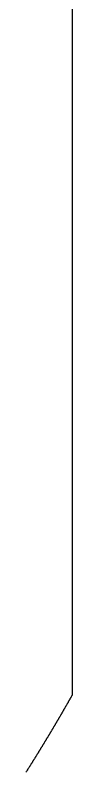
# Model space of a CAD drawing. Header units: millimetres. Extents: x 0 to 610, y 0 to 457.
# Drawn here: x 163.38 to 164, y 78.09 to 88.19 of the extents above; entities that cross this region are included whole.
import ezdxf

# ---------------------------------------------------------------- set-up
doc = ezdxf.new("R2010")
doc.units = ezdxf.units.MM
doc.layers.add('CUT_AIRCRAFT', color=7, linetype='Continuous')

msp = doc.modelspace()

# ---------------------------------------------------------------- linework, layer by layer
at = {"layer": 'CUT_AIRCRAFT'}
msp.add_lwpolyline([(164, 99.65814), (164, 79.10953), (163.99712, 79.10445), (163.99423, 79.09937), (163.99135, 79.09429), (163.98847, 79.08921), (163.98558, 79.08413), (163.98269, 79.07906), (163.9798, 79.07398), (163.97691, 79.06891), (163.97402, 79.06383), (163.97113, 79.05876), (163.96823, 79.05368), (163.96534, 79.04861), (163.96244, 79.04354), (163.95954, 79.03847), (163.95664, 79.0334), (163.95374, 79.02833), (163.95084, 79.02326), (163.94794, 79.01819), (163.94503, 79.01313), (163.94213, 79.00806), (163.93922, 79.00299), (163.93631, 78.99793), (163.9334, 78.99286), (163.93049, 78.9878), (163.92758, 78.98274), (163.92467, 78.97767), (163.92175, 78.97261), (163.91884, 78.96755), (163.91592, 78.96249), (163.913, 78.95743), (163.91008, 78.95237), (163.90716, 78.94732), (163.90424, 78.94226), (163.90132, 78.9372), (163.89839, 78.93215), (163.89547, 78.92709), (163.89254, 78.92204), (163.88961, 78.91698), (163.88668, 78.91193), (163.88375, 78.90688), (163.88082, 78.90183), (163.87789, 78.89678), (163.87495, 78.89173), (163.87202, 78.88668), (163.86908, 78.88163), (163.86614, 78.87658), (163.8632, 78.87153), (163.86026, 78.86649), (163.85732, 78.86144), (163.85438, 78.8564), (163.85143, 78.85135), (163.84849, 78.84631), (163.84554, 78.84127), (163.84259, 78.83622), (163.83964, 78.83118), (163.83669, 78.82614), (163.83374, 78.8211), (163.83079, 78.81606), (163.82783, 78.81102), (163.82488, 78.80599), (163.82192, 78.80095), (163.81896, 78.79591), (163.816, 78.79088), (163.81304, 78.78584), (163.81008, 78.78081), (163.80712, 78.77578), (163.80416, 78.77074), (163.80119, 78.76571), (163.79822, 78.76068), (163.79525, 78.75565), (163.79229, 78.75062), (163.78931, 78.74559), (163.78634, 78.74057), (163.78337, 78.73554), (163.7804, 78.73051), (163.77742, 78.72549), (163.77444, 78.72046), (163.77147, 78.71544), (163.76849, 78.71041), (163.76551, 78.70539), (163.76252, 78.70037), (163.75954, 78.69535), (163.75656, 78.69033), (163.75357, 78.68531), (163.75058, 78.68029), (163.7476, 78.67527), (163.74461, 78.67025), (163.74162, 78.66523), (163.73863, 78.66022), (163.73563, 78.6552), (163.73264, 78.65019), (163.72964, 78.64517), (163.72665, 78.64016), (163.72365, 78.63515), (163.72065, 78.63014), (163.71765, 78.62513), (163.71465, 78.62012), (163.71165, 78.61511), (163.70864, 78.6101), (163.70564, 78.60509), (163.70263, 78.60008), (163.69962, 78.59508), (163.69661, 78.59007), (163.6936, 78.58507), (163.69059, 78.58006), (163.68758, 78.57506), (163.68457, 78.57005), (163.68155, 78.56505), (163.67853, 78.56005), (163.67552, 78.55505), (163.6725, 78.55005), (163.66948, 78.54505), (163.66646, 78.54005), (163.66343, 78.53506), (163.66041, 78.53006), (163.65739, 78.52506), (163.65436, 78.52007), (163.65133, 78.51507), (163.6483, 78.51008), (163.64527, 78.50509), (163.64224, 78.5001), (163.63921, 78.4951), (163.63618, 78.49011), (163.63314, 78.48512), (163.63011, 78.48013), (163.62707, 78.47515), (163.62403, 78.47016), (163.62099, 78.46517), (163.61795, 78.46019), (163.61491, 78.4552), (163.61187, 78.45022), (163.60882, 78.44523), (163.60578, 78.44025), (163.60273, 78.43527), (163.59968, 78.43028), (163.59663, 78.4253), (163.59358, 78.42032), (163.59053, 78.41534), (163.58748, 78.41037), (163.58442, 78.40539), (163.58137, 78.40041), (163.57831, 78.39544), (163.57525, 78.39046), (163.57219, 78.38548), (163.56913, 78.38051), (163.56607, 78.37554), (163.56301, 78.37057), (163.55994, 78.36559), (163.55688, 78.36062), (163.55381, 78.35565), (163.55074, 78.35068), (163.54768, 78.34571), (163.5446, 78.34075), (163.54153, 78.33578), (163.53846, 78.33081), (163.53539, 78.32585), (163.53231, 78.32088), (163.52924, 78.31592), (163.52616, 78.31095), (163.52308, 78.30599), (163.52, 78.30103), (163.51692, 78.29607), (163.51384, 78.29111), (163.51075, 78.28615), (163.50767, 78.28119), (163.50458, 78.27623), (163.5015, 78.27128), (163.49841, 78.26632), (163.49532, 78.26136), (163.49223, 78.25641), (163.48913, 78.25145), (163.48604, 78.2465), (163.48295, 78.24155), (163.47986, 78.23661), (163.47676, 78.23165), (163.47366, 78.2267), (163.47055, 78.22173), (163.46744, 78.21677), (163.46434, 78.21182), (163.46125, 78.2069), (163.45819, 78.20202), (163.45511, 78.19712), (163.45201, 78.19217), (163.44883, 78.18712), (163.44558, 78.18196), (163.44235, 78.17683), (163.43925, 78.1719), (163.43639, 78.16735), (163.43379, 78.16323), (163.43113, 78.159), (163.42798, 78.15401), (163.42393, 78.1476), (163.41869, 78.13932), (163.41256, 78.12962), (163.40594, 78.11916), (163.39925, 78.1086), (163.39282, 78.09846), (163.38662, 78.08871), (163.38055, 78.07916)], dxfattribs=at)

doc.saveas('drawing.dxf')
